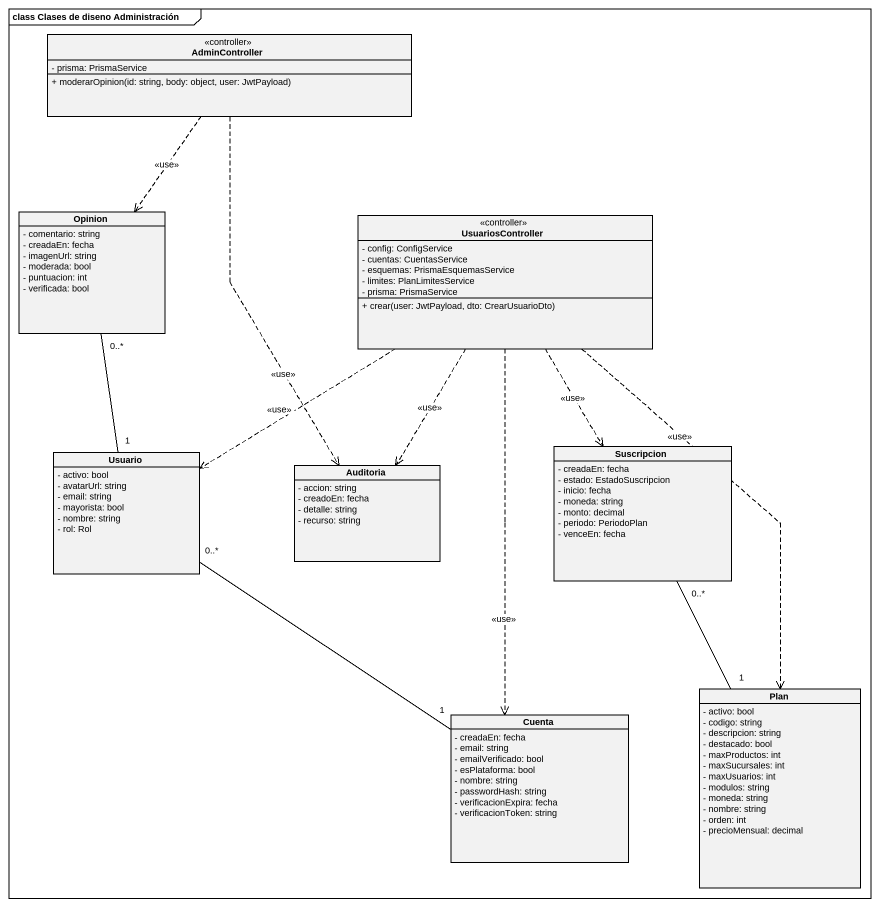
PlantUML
@startuml
mainframe class Clases de diseno Administración
hide circle
hide empty members
skinparam classAttributeIconSize 0
class AdminController <<controller>> {
  - prisma: PrismaService
  + moderarOpinion(id: string, body: object, user: JwtPayload)
}
class Opinion {
  - comentario: string
  - creadaEn: fecha
  - imagenUrl: string
  - moderada: bool
  - puntuacion: int
  - verificada: bool
}
class UsuariosController <<controller>> {
  - config: ConfigService
  - cuentas: CuentasService
  - esquemas: PrismaEsquemasService
  - limites: PlanLimitesService
  - prisma: PrismaService
  + crear(user: JwtPayload, dto: CrearUsuarioDto)
}
class Usuario {
  - activo: bool
  - avatarUrl: string
  - email: string
  - mayorista: bool
  - nombre: string
  - rol: Rol
}
class Suscripcion {
  - creadaEn: fecha
  - estado: EstadoSuscripcion
  - inicio: fecha
  - moneda: string
  - monto: decimal
  - periodo: PeriodoPlan
  - venceEn: fecha
}
class Auditoria {
  - accion: string
  - creadoEn: fecha
  - detalle: string
  - recurso: string
}
class Cuenta {
  - creadaEn: fecha
  - email: string
  - emailVerificado: bool
  - esPlataforma: bool
  - nombre: string
  - passwordHash: string
  - verificacionExpira: fecha
  - verificacionToken: string
}
class Plan {
  - activo: bool
  - codigo: string
  - descripcion: string
  - destacado: bool
  - maxProductos: int
  - maxSucursales: int
  - maxUsuarios: int
  - modulos: string
  - moneda: string
  - nombre: string
  - orden: int
  - precioMensual: decimal
}
AdminController ..> Opinion : <<use>>
AdminController ..> Auditoria : <<use>>
Opinion "0..*" -- "1" Usuario
UsuariosController ..> Usuario : <<use>>
UsuariosController ..> Suscripcion : <<use>>
UsuariosController ..> Auditoria : <<use>>
UsuariosController ..> Cuenta : <<use>>
UsuariosController ..> Plan : <<use>>
Usuario "0..*" -- "1" Cuenta
Suscripcion "0..*" -- "1" Plan
@enduml
